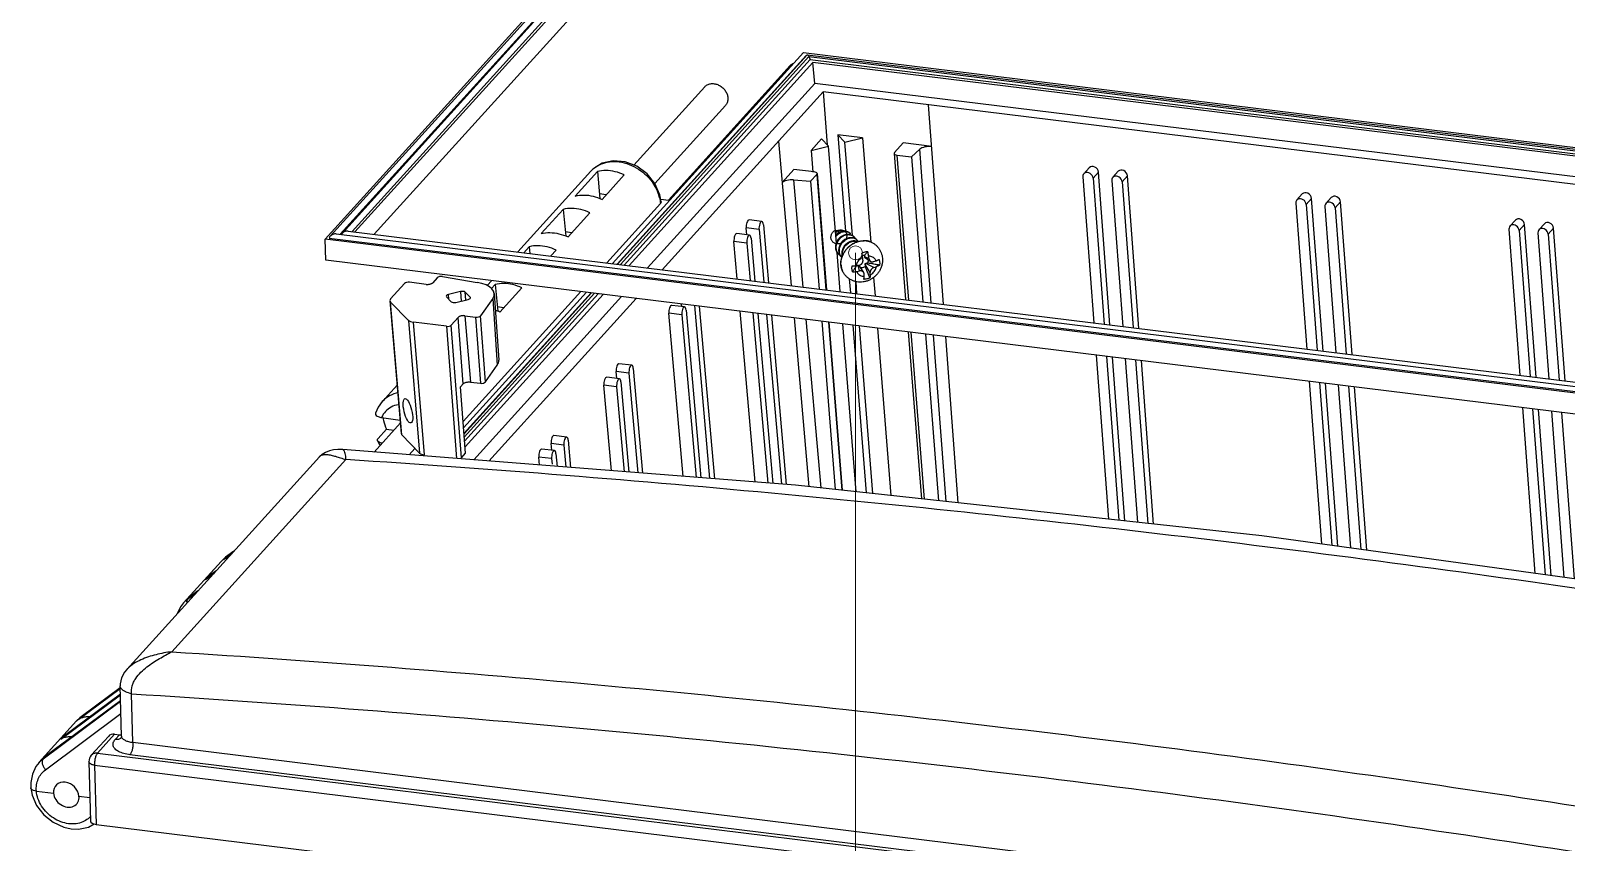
# Model space of a CAD drawing. Header units: millimetres. Extents: x -1995 to -555, y 489 to 1011.
# Drawn here: x -1105.1 to -939.7, y 634.5 to 722 of the extents above; entities that cross this region are included whole.
import ezdxf

# ---------------------------------------------------------------- set-up
doc = ezdxf.new("R2010")
doc.units = ezdxf.units.MM
doc.layers.add('02___PRT_ALL_AXES', color=7, linetype='Continuous')
doc.layers.add('3_ALL_AXES', color=7, linetype='Continuous')
doc.layers.add('from', color=7, linetype='Continuous', lineweight=13)
doc.styles.add('ROMAND', font='romand.shx', dxfattribs={"width": 0.75, "bigfont": 'gbcbig.shx'})
doc.dimstyles.new('YanXiu', dxfattribs={"dimtxt": 2.5, "dimasz": 2.2, "dimexe": 1, "dimexo": 0, "dimgap": 0.66, "dimtad": 0, "dimzin": 1, "dimdsep": 46, "dimtxsty": 'ROMAND', "dimblk": 'CLOSEDBLANK', "dimcen": 0, "dimclrd": 3, "dimclre": 3, "dimclrt": 7, "dimazin": 0, "dimtfac": 1, "dimtofl": 0, "dimtmove": 0, "dimatfit": 3, "dimldrblk": 'CLOSEDBLANK', "dimfxl": 1, "dimlwd": 5, "dimlwe": 5, "dimarcsym": 0})

# ---------------------------------------------------------------- blocks, each defined once
blk = doc.blocks.new('_ClosedBlank')
at = {"color": 0, "linetype": 'ByBlock', "lineweight": -2}
for p, q in [((-1, 0.167), (0, 0)), ((-1, 0.167), (-1, -0.167)), ((0, 0), (-1, -0.167))]:
    blk.add_line(p, q, dxfattribs=at)

msp = doc.modelspace()

# ---------------------------------------------------------------- linework, layer by layer
at = {"color": 7, "linetype": 'Continuous'}
for p, q in [((-1073.394, 699.489), (-1024.664, 753.319)), ((-1024.458, 753.276), (-1072.854, 699.815)), ((-1024.071, 752.709), (-1071.772, 700.015)), ((-1023.929, 752.733), (-1071.546, 700.132)), ((-1023.542, 752.166), (-1070.481, 700.314)), ((-1023.368, 751.987), (-1070.189, 700.266)), ((-1023.144, 749.701), (-1068.115, 700.023)), ((-1042.45, 696.863), (-1021.869, 719.597)), ((-1041.919, 696.797), (-1021.564, 719.283)), ((-1041.89, 696.794), (-1021.459, 719.364)), ((-1041.577, 696.755), (-1021.278, 719.178)), ((-1041.184, 696.707), (-1021.14, 718.848)), ((-1020.835, 718.534), (-1040.653, 696.641)), ((-1036.42, 703.706), (-1023.309, 718.189)), ((-1021.869, 719.597), (-856.938, 699.289)), ((-1021.564, 719.283), (-1021.459, 719.364)), ((-1021.459, 719.364), (-1021.432, 719.37)), ((-1021.43, 719.371), (-857.091, 699.135)), ((-1021.278, 719.178), (-857.246, 698.981)), ((-1021.278, 719.178), (-1021.14, 718.848)), ((-1021.14, 718.848), (-857.524, 698.702)), ((-857.751, 698.454), (-1020.835, 718.534)), ((-1020.645, 716.283), (-1020.835, 718.534)), ((-1020.645, 716.283), (-1038.65, 696.395)), ((-1019.746, 715.36), (-1037.089, 696.202)), ((-859.461, 696.437), (-1020.645, 716.283)), ((-860.01, 695.692), (-1019.746, 715.36)), ((-1019.746, 715.36), (-1019.295, 709.668)), ((-1006.787, 692.471), (-1008.386, 713.961)), ((-1024.563, 710.039), (-1023.186, 694.491)), ((-1019.914, 710.304), (-1021.043, 709.057)), ((-1019.914, 710.304), (-1019.147, 709.516)), ((-1015.495, 710.402), (-1018.157, 710.73)), ((-1017.39, 709.942), (-1018.157, 710.73)), ((-1018.157, 710.73), (-1017.334, 700.351)), ((-1017.39, 709.942), (-1015.495, 710.402)), ((-1016.593, 699.89), (-1017.39, 709.942)), ((-1015.495, 710.402), (-1014.605, 699.183)), ((-1011.126, 709.864), (-1012.06, 708.832)), ((-1008.031, 709.483), (-1011.126, 709.864)), ((-1021.043, 709.057), (-1019.147, 709.516)), ((-1021.043, 709.057), (-1020.858, 706.726)), ((-1018.314, 699.015), (-1019.147, 709.516)), ((-1012.1, 708.736), (-1010.849, 692.972)), ((-1012.06, 708.832), (-1012.099, 708.735)), ((-1011.796, 708.56), (-1010.235, 708.368)), ((-1011.796, 708.56), (-1010.556, 692.935)), ((-1010.235, 708.368), (-1009.322, 709.185)), ((-1010.235, 708.368), (-1008.995, 692.743)), ((-1008.09, 692.632), (-1009.322, 709.185)), ((-1044.779, 706.815), (-1052.652, 698.119)), ((-1044.07, 706.774), (-1046.455, 704.139)), ((-1044.07, 706.774), (-1043.787, 703.862)), ((-1022.895, 707.011), (-1024.17, 705.603)), ((-1020.691, 706.739), (-1022.895, 707.011)), ((-1020.427, 706.468), (-1020.388, 706.564)), ((-1020.387, 706.564), (-1019.393, 694.023)), ((-991.651, 706.543), (-991.067, 707.188)), ((-990.656, 706.071), (-990.072, 706.716)), ((-988.835, 690.261), (-990.072, 706.716)), ((-988.528, 706.158), (-987.944, 706.804)), ((-1041.179, 706.418), (-1043.565, 703.784)), ((-1022.94, 705.883), (-1021.089, 705.736)), ((-1022.94, 705.883), (-1021.917, 694.334)), ((-1021.089, 705.736), (-1020.427, 706.468)), ((-1021.089, 705.736), (-1020.167, 694.119)), ((-1020.427, 706.468), (-1019.44, 694.029)), ((-991.758, 706.207), (-990.575, 690.475)), ((-990.656, 706.071), (-989.473, 690.339)), ((-988.636, 705.822), (-987.453, 690.091)), ((-987.534, 705.686), (-986.95, 706.332)), ((-987.534, 705.686), (-986.351, 689.955)), ((-985.712, 689.876), (-986.95, 706.332)), ((-1043.131, 704.262), (-1043.836, 704.361)), ((-1037.274, 703.327), (-1043.058, 696.937)), ((-1037.246, 703.804), (-1036.42, 703.706)), ((-968.8, 703.38), (-967.617, 687.648)), ((-968.692, 703.716), (-968.108, 704.361)), ((-967.698, 703.244), (-967.114, 703.889)), ((-967.698, 703.244), (-966.515, 687.513)), ((-965.876, 687.434), (-967.114, 703.889)), ((-965.57, 703.332), (-964.986, 703.977)), ((-964.575, 702.86), (-963.991, 703.505)), ((-962.754, 687.05), (-963.991, 703.505)), ((-1047.757, 702.702), (-1050.122, 700.089)), ((-1047.757, 702.702), (-1047.477, 699.82)), ((-1044.866, 702.346), (-1047.231, 699.733)), ((-1026.345, 701.389), (-1027.722, 701.558)), ((-965.677, 702.995), (-964.494, 687.264)), ((-964.575, 702.86), (-963.392, 687.128)), ((-1072.221, 700.05), (-881.579, 676.576)), ((-1070.913, 700.367), (-880.541, 676.927)), ((-1046.818, 700.189), (-1047.523, 700.288)), ((-1027.669, 699.926), (-1029.046, 700.096)), ((-1026.648, 700.534), (-1028.025, 700.704)), ((-1027.96, 699.962), (-1028.025, 700.704)), ((-1026.648, 700.534), (-1026.147, 694.855)), ((-1026.18, 701.051), (-1025.629, 694.791)), ((-1018.158, 700.416), (-1018.116, 700.373)), ((-1018.116, 700.373), (-1018.05, 700.201)), ((-945.841, 700.553), (-944.658, 684.821)), ((-945.734, 700.889), (-945.15, 701.534)), ((-944.739, 700.417), (-944.155, 701.062)), ((-944.739, 700.417), (-943.556, 684.686)), ((-942.918, 684.607), (-944.155, 701.062)), ((-942.719, 700.168), (-941.536, 684.437)), ((-942.612, 700.505), (-942.027, 701.15)), ((-941.617, 700.033), (-941.033, 700.678)), ((-941.617, 700.033), (-940.434, 684.301)), ((-939.795, 684.223), (-941.033, 700.678)), ((-882.43, 675.976), (-1073.394, 699.489)), ((-1073.33, 697.222), (-1073.394, 699.489)), ((-1072.964, 699.593), (-882.281, 676.114)), ((-1051.403, 698.674), (-1051.98, 698.036)), ((-1051.403, 698.674), (-1051.333, 697.956)), ((-1048.512, 698.318), (-1049.09, 697.68)), ((-1027.972, 699.072), (-1029.349, 699.242)), ((-1028.993, 695.206), (-1029.349, 699.242)), ((-1027.972, 699.072), (-1027.616, 695.036)), ((-1027.504, 699.588), (-1027.097, 694.972)), ((-883.009, 673.788), (-1073.33, 697.222)), ((-1017.904, 693.84), (-1018.239, 698.061)), ((-1017.736, 697.518), (-1017.722, 697.504)), ((-1015.813, 696.065), (-1015.974, 696.673)), ((-1015.887, 696.653), (-1015.384, 695.914)), ((-1014.8, 697.393), (-1015.288, 697.581)), ((-1015.258, 697.524), (-1014.631, 697.105)), ((-1014.681, 695.895), (-1015.223, 696.765)), ((-1014.265, 696.44), (-1015.132, 696.883)), ((-1061.314, 695.34), (-1061.804, 694.798)), ((-1060.759, 695.462), (-1057.026, 694.826)), ((-1055.455, 695.021), (-1055.936, 694.49)), ((-1016.927, 695.224), (-1016.807, 693.705)), ((-1014.302, 695.367), (-1014.144, 693.377)), ((-1066.345, 693.052), (-1064.837, 694.718)), ((-1062.523, 694.624), (-1064.314, 694.844)), ((-1060.34, 693.29), (-1059.811, 692.747)), ((-1058.815, 693.846), (-1060.124, 693.529)), ((-1060.07, 693.013), (-1060.124, 693.529)), ((-1058.815, 693.846), (-1058.746, 692.819)), ((-1045.862, 693.84), (-1058.539, 679.836)), ((-1058.486, 679.148), (-1045.254, 693.765)), ((-1058.44, 678.547), (-1044.723, 693.7)), ((-1058.437, 678.515), (-1044.694, 693.696)), ((-1058.41, 678.16), (-1044.381, 693.658)), ((-1058.376, 677.715), (-1043.988, 693.609)), ((-1043.457, 693.544), (-1058.33, 677.114)), ((-1057.776, 693.24), (-1058.305, 693.783)), ((-1058.248, 692.939), (-1058.305, 693.783)), ((-1041.454, 693.297), (-1057.378, 675.706)), ((-1055.09, 694.601), (-1055.472, 694.179)), ((-1055.174, 693.629), (-1054.69, 686.444)), ((-1055.09, 694.601), (-1054.81, 691.72)), ((-1052.199, 694.245), (-1054.564, 691.633)), ((-1016.095, 693.617), (-1016.198, 694.916)), ((-1066.423, 692.859), (-1065.196, 678.534)), ((-1064.432, 690.744), (-1066.351, 692.715)), ((-1065.124, 678.39), (-1066.351, 692.715)), ((-1059.301, 692.684), (-1057.992, 693.001)), ((-1057.776, 693.24), (-1057.77, 693.122)), ((-1055.343, 693.098), (-1056.648, 691.24)), ((-1039.892, 693.105), (-1055.759, 675.578)), ((-1055.343, 693.098), (-1054.859, 685.912)), ((-1054.151, 692.089), (-1054.856, 692.187)), ((-1034.677, 692.184), (-1036.055, 692.354)), ((-1034.968, 692.22), (-1034.993, 692.502)), ((-1034.513, 691.846), (-1032.92, 673.778)), ((-1033.616, 692.332), (-1031.973, 673.703)), ((-1033.097, 692.268), (-1031.457, 673.662)), ((-1027.063, 673.316), (-1028.686, 691.725)), ((-1064.432, 690.744), (-1063.231, 676.446)), ((-1060.341, 690.101), (-1063.897, 690.538)), ((-1062.696, 676.24), (-1063.897, 690.538)), ((-1060.341, 690.101), (-1059.251, 675.853)), ((-1059.818, 690.227), (-1059.058, 691.066)), ((-1058.725, 675.942), (-1059.818, 690.227)), ((-1058.528, 683.905), (-1059.058, 691.066)), ((-1058.339, 691.24), (-1057.183, 691.098)), ((-1058.339, 691.24), (-1057.754, 684.093)), ((-1057.183, 691.098), (-1056.666, 683.959)), ((-1056.131, 684.101), (-1056.648, 691.24)), ((-1034.98, 691.33), (-1036.358, 691.5)), ((-1034.808, 673.927), (-1036.358, 691.5)), ((-1034.98, 691.33), (-1033.436, 673.818)), ((-1027.309, 691.556), (-1025.691, 673.208)), ((-1026.79, 691.492), (-1025.175, 673.167)), ((-1025.84, 691.375), (-1024.228, 673.093)), ((-1025.322, 691.311), (-1023.712, 673.052)), ((-1022.878, 691.01), (-1021.267, 672.816)), ((-1021.609, 690.854), (-1020, 672.679)), ((-1019.891, 690.642), (-1018.453, 672.511)), ((-1019.164, 690.553), (-1017.727, 672.433)), ((-1019.117, 690.547), (-1017.68, 672.428)), ((-1016.193, 672.267), (-1017.628, 690.364)), ((-1016.531, 690.229), (-1015.097, 672.148)), ((-1014.386, 672.071), (-1015.82, 690.141)), ((-1013.869, 689.901), (-1012.438, 671.86)), ((-1010.573, 689.495), (-1009.146, 671.504)), ((-1010.281, 689.459), (-1008.854, 671.472)), ((-1008.72, 689.267), (-1007.295, 671.303)), ((-1006.495, 671.217), (-1007.831, 689.157)), ((-1005.194, 671.076), (-1006.528, 688.997)), ((-990.314, 687), (-988.984, 669.32)), ((-989.212, 686.865), (-987.883, 669.201)), ((-987.246, 669.132), (-988.573, 686.786)), ((-1056.131, 684.101), (-1054.859, 685.912)), ((-1040.665, 685.05), (-1042.042, 685.22)), ((-1041.977, 684.478), (-1042.042, 685.22)), ((-1040.362, 685.904), (-1041.74, 686.074)), ((-1040.665, 685.05), (-1039.718, 674.314)), ((-1040.198, 685.566), (-1039.202, 674.273)), ((-987.191, 686.616), (-985.865, 668.983)), ((-986.089, 686.48), (-984.764, 668.863)), ((-984.127, 668.794), (-985.451, 686.402)), ((-1065.644, 683.766), (-1067.262, 681.979)), ((-1058.825, 683.578), (-1058.528, 683.905)), ((-1058.278, 676.436), (-1058.825, 683.578)), ((-1057.754, 684.093), (-1056.666, 683.959)), ((-1041.989, 683.588), (-1043.366, 683.757)), ((-1042.553, 674.537), (-1043.366, 683.757)), ((-1041.686, 684.442), (-1043.063, 684.611)), ((-1041.989, 683.588), (-1041.181, 674.429)), ((-1041.521, 684.104), (-1040.665, 674.388)), ((-967.355, 684.174), (-966.037, 666.644)), ((-966.253, 684.038), (-964.934, 666.492)), ((-964.294, 666.404), (-965.615, 683.959)), ((-964.233, 683.789), (-962.911, 666.213)), ((-963.131, 683.653), (-961.808, 666.061)), ((-961.169, 665.973), (-962.492, 683.575)), ((-1067.324, 680.275), (-1065.32, 679.985)), ((-944.397, 681.347), (-943.053, 663.474)), ((-943.295, 681.211), (-941.949, 663.322)), ((-941.31, 663.233), (-942.656, 681.132)), ((-941.274, 680.962), (-939.927, 663.043)), ((-940.172, 680.827), (-938.823, 662.89)), ((-1066.803, 679.001), (-1067.699, 678.012)), ((-1066.803, 679.001), (-1065.989, 678.915)), ((-1065.124, 678.39), (-1063.231, 676.446)), ((-1071.5, 676.819), (-1071.5, 676.819)), ((-1048.694, 676.7), (-1050.072, 676.869)), ((-1047.673, 677.308), (-1049.051, 677.478)), ((-1048.985, 676.736), (-1049.051, 677.478)), ((-1047.371, 678.162), (-1048.748, 678.332)), ((-1047.673, 677.308), (-1047.463, 674.924)), ((-1047.206, 677.824), (-1046.947, 674.883)), ((-1074.017, 676.046), (-1094.767, 653.124)), ((-1089.934, 655.025), (-1071.18, 675.741)), ((-1074.016, 676.047), (-1074.015, 676.048)), ((-1058.725, 675.942), (-1058.278, 676.436)), ((-1048.997, 675.846), (-1050.375, 676.015)), ((-1050.298, 675.148), (-1050.375, 676.015)), ((-1048.997, 675.846), (-1048.945, 675.249)), ((-1048.53, 676.362), (-1048.41, 674.999)), ((-1084.602, 664.773), (-1084.121, 665.208)), ((-1084.352, 664.963), (-1083.422, 665.656)), ((-1084.17, 665.163), (-1084.352, 664.963)), ((-1084.121, 665.208), (-1084.253, 665.105)), ((-1083.252, 665.844), (-1084.17, 665.163)), ((-1083.23, 665.868), (-1084.121, 665.208)), ((-1084.602, 664.773), (-1088.66, 660.29)), ((-1086.299, 662.812), (-1085.369, 663.506)), ((-1085.176, 663.719), (-1086.093, 663.039)), ((-1085.153, 663.744), (-1085.888, 663.199)), ((-1084.253, 665.105), (-1084.602, 664.773)), ((-1086.093, 663.039), (-1086.299, 662.812)), ((-1086.093, 663.039), (-1085.883, 663.203)), ((-1088.66, 660.29), (-1088.658, 660.291)), ((-1088.658, 660.291), (-1088.222, 660.688)), ((-1088.222, 660.688), (-1087.292, 661.381)), ((-1088.04, 660.889), (-1088.222, 660.688)), ((-1087.122, 661.569), (-1088.04, 660.889)), ((-1088.04, 660.889), (-1087.83, 661.053)), ((-1087.1, 661.593), (-1087.835, 661.049)), ((-1101.872, 645.609), (-1095.454, 650.397)), ((-1095.455, 650.44), (-1101.666, 645.836)), ((-1095.455, 650.448), (-1101.461, 645.997)), ((-1099.925, 647.76), (-1095.473, 651.081)), ((-1095.474, 651.125), (-1099.743, 647.961)), ((-1095.474, 651.133), (-1099.694, 648.005)), ((-1095.329, 645.945), (-1095.481, 651.365)), ((-1094.114, 645.232), (-1094.261, 650.5)), ((-1103.795, 643.485), (-1095.435, 649.721)), ((-1095.435, 649.746), (-1103.613, 643.686)), ((-1095.436, 649.754), (-1103.408, 643.846)), ((-1100.175, 647.57), (-1104.233, 643.087)), ((-1103.541, 642.312), (-1095.397, 648.386)), ((-1100.175, 647.57), (-1099.694, 648.005)), ((-1099.826, 647.902), (-1100.175, 647.57)), ((-1099.743, 647.961), (-1099.925, 647.76)), ((-1099.694, 648.005), (-1099.826, 647.902)), ((-1101.666, 645.836), (-1101.872, 645.609)), ((-1101.666, 645.836), (-1101.456, 646)), ((-1098.599, 643.873), (-1096.753, 645.912)), ((-1097.929, 644.097), (-1096.08, 646.139)), ((-1096.08, 646.139), (-1095.56, 646.075)), ((-1096.02, 645.567), (-1095.56, 646.075)), ((-1095.35, 645.791), (-1095.35, 645.791)), ((-1095.329, 645.941), (-1095.329, 645.943)), ((-1103.613, 643.686), (-1103.795, 643.485)), ((-1103.613, 643.686), (-1103.403, 643.85)), ((-1097.929, 644.097), (-890.834, 618.598)), ((-893.887, 619.245), (-1094.434, 643.938)), ((-893.566, 620.539), (-1094.114, 645.232)), ((-1104.232, 643.087), (-1104.231, 643.089)), ((-1104.231, 643.089), (-1103.795, 643.485)), ((-1098.857, 643.174), (-1098.678, 636.785)), ((-1098.249, 642.803), (-891.154, 617.304)), ((-1098.249, 642.803), (-1098.071, 636.424)), ((-1105.123, 640.366), (-1105.123, 640.369)), ((-1105.123, 640.366), (-1104.978, 639.575)), ((-1104.515, 640.016), (-1102.679, 639.79)), ((-1099.924, 639.45), (-1098.749, 639.306)), ((-1101.574, 636.125), (-1100.775, 635.951)), ((-1098.915, 636.143), (-1098.301, 636.479)), ((-1098.071, 636.424), (-890.525, 610.869))]:
    msp.add_line(p, q, dxfattribs=at)
for points in [[(-1037.195, 703.52), (-1037.331, 704.277), (-1037.859, 705.489), (-1038.715, 706.547), (-1039.821, 707.355), (-1041.075, 707.837), (-1042.362, 707.945), (-1043.564, 707.667), (-1044.566, 707.03), (-1044.781, 706.812)], [(-1067.256, 681.985), (-1067.685, 681.397), (-1067.978, 680.735)], [(-1071.5, 676.819), (-1071.572, 676.823), (-1072.029, 676.821), (-1072.491, 676.773), (-1072.942, 676.671), (-1073.367, 676.51), (-1073.737, 676.294), (-1074.015, 676.048)], [(-899.679, 656.838), (-922.085, 660.581), (-972.479, 667.533), (-1022.73, 672.975), (-1071.5, 676.819)], [(-1067.757, 677.767), (-1067.543, 677.349), (-1067.482, 677.265)], [(-1088.659, 660.291), (-1088.983, 659.871), (-1089.347, 659.112)], [(-1094.766, 653.125), (-1095.007, 652.828), (-1095.339, 652.211), (-1095.477, 651.559), (-1095.481, 651.361)], [(-1095.345, 645.818), (-1095.363, 645.776), (-1095.35, 645.791)], [(-1095.329, 645.941), (-1095.33, 645.9), (-1095.345, 645.818)], [(-1104.231, 643.089), (-1104.556, 642.668), (-1104.949, 641.848), (-1105.125, 640.928), (-1105.123, 640.369)], [(-1104.978, 639.575), (-1104.492, 638.446), (-1103.718, 637.443), (-1102.718, 636.648), (-1101.574, 636.125)], [(-1100.775, 635.951), (-1099.985, 635.924), (-1098.915, 636.143)]]:
    msp.add_lwpolyline(points, dxfattribs=at)
for centre, radius, start, end in [((-1042.56, 704.805), 2.994, 130.25605, 137.82205), ((-1041.699, 702.901), 4.448, 13.74616, 17.24955), ((-1018.175, 700.031), 0.411, 79.62739, 87.15353), ((-1017.304, 699.56), 0.739, 44.23335, 48.87385), ((-1016.955, 699.205), 0.764, 48.73477, 50.04414), ((-1016.958, 699.202), 0.768, 44.23304, 48.73245), ((-1016.962, 699.199), 0.773, 28.22456, 44.21798), ((-1016.667, 698.895), 0.774, 44.27385, 60.1881), ((-1016.623, 698.854), 0.77, 44.25321, 48.7303), ((-1016.622, 698.855), 0.769, 30.17554, 44.24179), ((-1017.267, 698.555), 1.06, 201.72314, 210.939), ((-1017.319, 698.593), 1.049, 208.24171, 212.49759), ((-1017.622, 698.894), 1.042, 233.52089, 236.24356), ((-1017.336, 698.581), 1.028, 212.46863, 224.23983), ((-1017.287, 698.543), 1.037, 210.93999, 218.988), ((-1017.297, 698.535), 1.024, 219.00725, 220.88001), ((-1017.295, 698.537), 1.027, 220.88051, 224.24306), ((-1017.294, 698.538), 1.028, 224.24366, 235.79577), ((-1017, 698.235), 1.028, 212.00233, 224.24235), ((-1016.949, 698.198), 1.039, 210.12481, 220.85336), ((-1016.962, 698.188), 1.021, 220.88578, 221.92083), ((-1016.657, 699.888), 3.283, 270.62652, 278.51464), ((-1018.108, 709.606), 13.108, 278.49642, 279.86304), ((-1015.711, 696.93), 0.541, 212.26606, 215.71109), ((-1010.916, 682.76), 14.81, 110.10555, 110.69311), ((-1020.021, 696.859), 4.583, 8.5018, 14.10554), ((-1032.315, 695.037), 17.011, 7.43052, 8.45112), ((-1000.543, 697.417), 14.746, 178.70847, 179.36032), ((-988.116, 700.956), 27.429, 188.7895, 189.22055), ((-1012.247, 676.447), 20.639, 97.44915, 98.0357), ((-1019.356, 697.02), 4.565, 8.49062, 14.11667), ((-1015.503, 697.194), 0.638, 4.53359, 6.42666), ((-1031.668, 695.194), 17.011, 7.43052, 8.45112), ((-1017.308, 706.445), 9.844, 287.69724, 289.35056), ((-1016.606, 699.25), 3.272, 270.61341, 278.5278), ((-1018.058, 708.979), 13.108, 278.49642, 279.86304), ((-1026.039, 695.503), 10.713, 359.8682, 1.25745), ((-1025.391, 695.66), 10.713, 359.8682, 1.25745), ((-1017.258, 705.818), 9.844, 287.69724, 289.35056), ((-1056.739, 687.045), 5.077, 64.64115, 70.4783), ((-1062.97, 680.786), 4.22, 187.37791, 191.2789), ((-1095.837, 646.23), 0.655, 311.55772, 317.93621), ((-1097.858, 643.202), 1, 137.83257, 181.60422), ((-1100.39, 638.812), 2.293, 309.19212, 318.2301)]:
    msp.add_arc(centre, radius, start, end, dxfattribs=at)
for centre, major_axis, ratio, start_param, end_param in [((-1008.441, 709.034), (0.997, 0.079), 0.4390302, 1.1349453, 2.6184785), ((-991.207, 706.139), (-0.441, 0.407), 0.8182936, -2.4208504, 0.7207423), ((-990.623, 706.784), (-0.441, 0.407), 0.8182936, -2.4208504, 0.0075453), ((-987.501, 706.399), (-0.441, 0.407), 0.8182936, -2.4208504, 0.0075453), ((-1023.247, 705.445), (0.997, 0.079), 0.4390088, 1.2222578, 2.705791), ((-988.085, 705.754), (-0.441, 0.407), 0.8182936, -2.4208504, 0.7207423), ((-968.249, 703.312), (-0.441, 0.407), 0.8182936, -2.4208504, 0.7207423), ((-967.665, 703.957), (-0.441, 0.407), 0.8182936, -2.4208504, 0.0075453), ((-965.126, 702.927), (-0.441, 0.407), 0.8182936, -2.4208504, 0.7207423), ((-964.542, 703.573), (-0.441, 0.407), 0.8182936, -2.4208504, 0.0075453), ((-1027.792, 700.962), (0.068, 0.596), 0.3831065, -0.0039386, 2.0619749), ((-944.706, 701.13), (-0.441, 0.407), 0.8182936, -2.4208504, 0.0075453), ((-1029.115, 699.5), (0.068, 0.596), 0.3831065, -0.0039386, 2.0619749), ((-1027.738, 699.33), (0.068, 0.596), 0.3831065, 5.2035675, 8.3451602), ((-1026.414, 700.793), (0.068, 0.596), 0.3831065, 5.2035675, 8.3451602), ((-945.29, 700.485), (-0.441, 0.407), 0.8182936, -2.4208504, 0.7207423), ((-942.168, 700.101), (-0.441, 0.407), 0.8182936, -2.4208504, 0.7207423), ((-941.584, 700.746), (-0.441, 0.407), 0.8182936, -2.4208504, 0.0075453), ((-1060.946, 695.295), (0.399, 0.032), 0.4390461, 1.0477397, 2.705752), ((-1064.47, 694.672), (0.399, 0.032), 0.439031, 1.1349999, 2.7057688), ((-1059.977, 693.378), (0.391, 0.031), 0.4389357, 1.9206958, 3.4911876), ((-1058.669, 693.695), (0.391, 0.031), 0.4391078, 0.349555, 1.9200468), ((-1058.664, 693.361), (3.489, 0.277), 0.439, -0.3485556, 1.0476439), ((-1065.426, 692.939), (0.997, 0.079), 0.4390147, 2.7057762, 3.491163), ((-1059.448, 692.835), (0.391, 0.031), 0.4391078, -2.7920376, -1.2215459), ((-1058.139, 693.152), (0.391, 0.031), 0.4389357, 5.0622885, 6.6327802), ((-1036.124, 691.758), (0.068, 0.596), 0.3831065, -0.0039386, 2.0619749), ((-1034.746, 691.588), (0.068, 0.596), 0.3831065, 5.2035675, 8.3451602), ((-1063.508, 690.969), (0.997, 0.079), 0.4390212, -2.7920238, -2.006637), ((-1060.185, 690.273), (0.399, 0.032), 0.439031, -2.0065927, -0.4358238), ((-1057.027, 691.27), (0.399, 0.032), 0.4390298, -2.0065561, -0.3485437), ((-1058.18, 686.175), (3.489, 0.277), 0.439, -0.3485556, -0.0052815), ((-1041.809, 685.478), (0.068, 0.596), 0.3831065, -0.0039386, 2.0619749), ((-1040.431, 685.308), (0.068, 0.596), 0.3831065, 5.2035675, 8.3451602), ((-1056.51, 684.131), (0.399, 0.032), 0.4390298, -2.0065561, -0.3485437), ((-1043.133, 684.015), (0.068, 0.596), 0.3831065, -0.0039386, 2.0619749), ((-1041.755, 683.846), (0.068, 0.596), 0.3831065, 5.2035675, 8.3451602), ((-1064.199, 678.614), (0.997, 0.079), 0.4390147, -3.1388378, -2.7920223), ((-1050.141, 676.273), (0.068, 0.596), 0.3831065, -0.0039386, 2.0619749), ((-1048.817, 677.736), (0.068, 0.596), 0.3831065, -0.0039386, 2.0619749), ((-1047.44, 677.566), (0.068, 0.596), 0.3831065, 5.2035675, 8.3451602), ((-1062.306, 676.67), (0.997, 0.079), 0.4390212, -2.7920238, -2.006637), ((-1048.764, 676.104), (0.068, 0.596), 0.3831065, 5.2035675, 8.3451602), ((-1096.016, 645.236), (-0.728, 0.686), 0.8220414, -0.8414645, 0.016771), ((-1095.624, 646.978), (-0.728, 0.686), 0.8220414, -3.9830572, -3.7294074), ((-1101.301, 639.62), (-1.091, 1.029), 0.8220414, 3.8709245, 7.0125171), ((-1101.301, 639.62), (-1.131, 0.985), 0.806725, 0.697246, 3.8388387), ((-1097.68, 636.855), (0.998, 0.08), 0.4386125, 3.1184993, 4.2753784)]:
    msp.add_ellipse(centre, major_axis=major_axis, ratio=ratio, start_param=start_param, end_param=end_param, dxfattribs=at)
msp.add_ellipse((-1064.481, 680.996), major_axis=(-0.324, 1.31), ratio=0.3054216, dxfattribs=at)
for points, start_tangent, end_tangent in [([(-1022.965, 718.399), (-1023.09, 718.345), (-1023.309, 718.189)], (-0.9361319, -0.3516491), (-0.6711136, -0.7413546)), ([(-1021.432, 719.37), (-1021.42, 719.368), (-1021.373, 719.334)], (0.996225, -0.0868088), (0.6976676, -0.7164216)), ([(-1021.373, 719.334), (-1021.324, 719.269)], (0.6976676, -0.7164216), (0.5217106, -0.8531225)), ([(-1021.324, 719.269), (-1021.278, 719.178)], (0.5217106, -0.8531225), (0.3848857, -0.9229642)), ([(-1032.498, 715.911), (-1032.369, 716.031), (-1032.055, 716.197), (-1031.687, 716.259), (-1031.295, 716.21), (-1030.91, 716.056), (-1030.564, 715.809), (-1030.285, 715.488), (-1030.094, 715.12), (-1030.008, 714.735)], (0.6711114, 0.7413565), (0.079072, -0.9968689)), ([(-1030.008, 714.735), (-1030.034, 714.364), (-1030.169, 714.036), (-1030.274, 713.898)], (0.079072, -0.9968689), (-0.6711114, -0.7413565)), ([(-1012.098, 708.735), (-1012.096, 708.717), (-1011.999, 708.617), (-1011.796, 708.56)], (0.0210053, -0.9997794), (0.9925046, -0.1222071)), ([(-1044.495, 707.09), (-1044.345, 707.209), (-1044.014, 707.423)], (0.7631346, 0.6462395), (0.8725027, 0.4886094)), ([(-1041.179, 706.418), (-1042.152, 706.762), (-1043.134, 706.883), (-1044.07, 706.774)], (-0.9037854, 0.4279859), (-0.970568, -0.2408273)), ([(-1044.014, 707.423), (-1043.495, 707.656), (-1042.508, 707.85), (-1041.449, 707.778), (-1040.388, 707.445), (-1039.395, 706.872), (-1038.533, 706.095), (-1037.869, 705.177), (-1037.451, 704.22)], (0.8725027, 0.4886094), (0.2963707, -0.955073)), ([(-1020.488, 706.682), (-1020.691, 706.739)], (-0.8847164, 0.4661297), (-0.9925046, 0.1222071)), ([(-1020.389, 706.564), (-1020.391, 706.583), (-1020.488, 706.682)], (-0.0210053, 0.9997794), (-0.8847164, 0.4661297)), ([(-1046.455, 704.139), (-1045.519, 704.248), (-1044.537, 704.127), (-1043.565, 703.784)], (0.970568, 0.2408273), (0.9037854, -0.4279859)), ([(-1037.378, 703.958), (-1037.274, 703.327)], (0.2374438, -0.9714013), (0.0854773, -0.9963401)), ([(-1037.196, 703.52), (-1037.195, 703.501), (-1037.274, 703.327)], (0.1117586, -0.9937354), (-0.6711136, -0.7413545)), ([(-1044.866, 702.346), (-1045.838, 702.689), (-1046.821, 702.81), (-1047.757, 702.702)], (-0.9037854, 0.4279859), (-0.970568, -0.2408273)), ([(-1072.47, 700.033), (-1072.648, 699.967), (-1072.803, 699.865), (-1072.855, 699.813)], (-0.9742383, -0.225521), (-0.6699752, -0.7423835)), ([(-1072.219, 700.05), (-1072.288, 700.054), (-1072.47, 700.033)], (-0.9927443, 0.1202445), (-0.9742383, -0.225521)), ([(-1071.548, 700.13), (-1071.61, 700.045), (-1071.64, 699.98)], (-0.6699752, -0.7423835), (-0.3364103, -0.9417155)), ([(-1071.162, 700.35), (-1071.34, 700.284), (-1071.495, 700.182), (-1071.548, 700.13)], (-0.9742383, -0.225521), (-0.6699752, -0.7423835)), ([(-1070.911, 700.367), (-1070.981, 700.371), (-1071.162, 700.35)], (-0.9927443, 0.1202445), (-0.9742383, -0.225521)), ([(-1050.122, 700.089), (-1049.186, 700.198), (-1048.203, 700.077), (-1047.231, 699.733)], (0.970568, 0.2408273), (0.9037854, -0.4279859)), ([(-1018.054, 700.451), (-1017.984, 700.468), (-1017.814, 700.483), (-1017.654, 700.463), (-1017.511, 700.41), (-1017.391, 700.327), (-1017.297, 700.219), (-1017.234, 700.089), (-1017.202, 699.945), (-1017.204, 699.793), (-1017.239, 699.639), (-1017.304, 699.489), (-1017.398, 699.35), (-1017.515, 699.227), (-1017.652, 699.125), (-1017.803, 699.047), (-1017.962, 698.997), (-1018.124, 698.976), (-1018.281, 698.984), (-1018.43, 699.021), (-1018.564, 699.084), (-1018.68, 699.172), (-1018.773, 699.28), (-1018.842, 699.404), (-1018.884, 699.54), (-1018.9, 699.681), (-1018.89, 699.823), (-1018.856, 699.961), (-1018.799, 700.09), (-1018.724, 700.206), (-1018.634, 700.304), (-1018.534, 700.383), (-1018.428, 700.44), (-1018.427, 700.44)], (0.9640445, 0.265741), (0.9209401, 0.3897042)), ([(-1018.423, 700.379), (-1018.386, 700.396), (-1018.28, 700.43), (-1018.176, 700.441), (-1018.155, 700.441)], (0.8936825, 0.4486999), (0.9987105, -0.0507669)), ([(-1018.416, 700.269), (-1018.32, 700.335), (-1018.158, 700.416)], (0.7960974, 0.6051685), (0.9288466, 0.3704646)), ([(-1018.409, 700.198), (-1018.278, 700.292), (-1018.116, 700.373)], (0.772427, 0.6351035), (0.9288466, 0.3704646)), ([(-1018.39, 699.935), (-1018.317, 700.014), (-1018.189, 700.121), (-1018.05, 700.201)], (0.6359503, 0.77173), (0.9084374, 0.4180209)), ([(-1018.384, 699.859), (-1018.287, 699.966), (-1018.112, 700.115), (-1017.921, 700.231), (-1017.72, 700.31), (-1017.516, 700.35), (-1017.318, 700.351), (-1017.132, 700.313), (-1016.966, 700.237), (-1016.825, 700.127), (-1016.817, 700.118)], (0.6347506, 0.7727171), (0.6975689, -0.7165177)), ([(-1018.376, 699.773), (-1018.245, 699.923), (-1018.07, 700.072), (-1017.879, 700.188), (-1017.678, 700.267), (-1017.474, 700.307), (-1017.276, 700.308), (-1017.09, 700.269), (-1016.924, 700.194), (-1016.818, 700.116)], (0.6058888, 0.7955493), (0.7531379, -0.6578626)), ([(-1018.317, 699.016), (-1018.252, 699.19), (-1018.139, 699.395), (-1017.996, 699.58), (-1017.827, 699.738), (-1017.639, 699.865), (-1017.439, 699.957), (-1017.233, 700.01), (-1017.03, 700.024), (-1016.837, 699.998), (-1016.66, 699.934), (-1016.507, 699.834), (-1016.45, 699.781)], (0.2885199, 0.9574739), (0.6976037, -0.7164839)), ([(-1018.306, 698.852), (-1018.288, 698.929), (-1018.21, 699.147), (-1018.097, 699.352), (-1017.954, 699.536), (-1017.785, 699.695), (-1017.597, 699.822), (-1017.397, 699.914), (-1017.191, 699.967), (-1016.988, 699.981), (-1016.795, 699.955), (-1016.618, 699.891), (-1016.465, 699.79)], (0.2007099, 0.9796507), (0.7665432, -0.6421927)), ([(-1018.158, 700.416), (-1017.984, 700.468), (-1017.814, 700.483), (-1017.654, 700.463), (-1017.511, 700.41), (-1017.422, 700.354)], (0.9288466, 0.3704646), (0.7910394, -0.6117651)), ([(-1018.116, 700.373), (-1017.942, 700.424), (-1017.771, 700.44), (-1017.612, 700.42), (-1017.469, 700.367), (-1017.444, 700.353)], (0.9288466, 0.3704646), (0.864381, -0.5028375)), ([(-1018.05, 700.201), (-1017.914, 700.249), (-1017.849, 700.263)], (0.9084374, 0.4180209), (0.9872834, 0.1589699)), ([(-1072.855, 699.813), (-1072.918, 699.728), (-1072.964, 699.593)], (-0.6699752, -0.7423835), (-0.104193, -0.9945571)), ([(-1048.512, 698.318), (-1049.485, 698.661), (-1050.467, 698.782), (-1051.403, 698.674)], (-0.9037854, 0.4279859), (-0.970568, -0.2408273)), ([(-1018.243, 698.096), (-1018.25, 698.111), (-1018.329, 698.31), (-1018.369, 698.525), (-1018.369, 698.748), (-1018.33, 698.972), (-1018.317, 699.016)], (-0.4732284, 0.8809398), (0.2885199, 0.9574739)), ([(-1018.252, 698.162), (-1018.287, 698.267), (-1018.327, 698.481), (-1018.327, 698.705), (-1018.306, 698.852)], (-0.3708233, 0.9287034), (0.2007099, 0.9796507)), ([(-1018.19, 699.304), (-1018.188, 699.308), (-1018.106, 699.465), (-1017.998, 699.607), (-1017.871, 699.729), (-1017.73, 699.823), (-1017.649, 699.863)], (0.3860218, 0.9224897), (0.9179079, 0.3967936)), ([(-1017.871, 697.69), (-1017.887, 697.717), (-1017.976, 697.911), (-1018.026, 698.122), (-1018.037, 698.344), (-1018.007, 698.569), (-1017.939, 698.789), (-1017.835, 698.998), (-1017.699, 699.189), (-1017.536, 699.354), (-1017.353, 699.49), (-1017.155, 699.591), (-1016.95, 699.655), (-1016.745, 699.679), (-1016.549, 699.663), (-1016.367, 699.608), (-1016.283, 699.566)], (-0.5305997, 0.8476225), (0.8671193, -0.4981006)), ([(-1017.847, 697.677), (-1017.934, 697.868), (-1017.984, 698.079), (-1017.995, 698.301), (-1017.965, 698.526), (-1017.897, 698.746), (-1017.793, 698.955), (-1017.657, 699.145), (-1017.494, 699.311), (-1017.311, 699.447), (-1017.113, 699.548), (-1016.908, 699.611), (-1016.703, 699.636), (-1016.507, 699.62), (-1016.325, 699.565), (-1016.165, 699.474), (-1016.115, 699.433)], (-0.5018914, 0.8649306), (0.7515998, -0.6596194)), ([(-1017.825, 699.017), (-1017.771, 699.114), (-1017.665, 699.256), (-1017.536, 699.378), (-1017.394, 699.474), (-1017.323, 699.509)], (0.4433444, 0.8963513), (0.9133025, 0.4072818)), ([(-1017.671, 697.674), (-1017.682, 697.729), (-1017.701, 697.948), (-1017.681, 698.171), (-1017.622, 698.393), (-1017.526, 698.604), (-1017.398, 698.798), (-1017.242, 698.97), (-1017.064, 699.113), (-1016.87, 699.223)], (-0.2265878, 0.9739908), (0.9081531, 0.4186382)), ([(-1017.648, 697.736), (-1017.659, 697.909), (-1017.638, 698.132), (-1017.578, 698.352), (-1017.483, 698.563), (-1017.355, 698.757), (-1017.199, 698.928), (-1017.022, 699.07), (-1016.828, 699.18)], (-0.1356285, 0.9907598), (0.9081531, 0.4186382)), ([(-1017.5, 698.649), (-1017.435, 698.768), (-1017.329, 698.909), (-1017.201, 699.031), (-1017.059, 699.127), (-1016.967, 699.172)], (0.4225817, 0.9063248), (0.9225774, 0.3858121)), ([(-1016.87, 699.223), (-1016.666, 699.296), (-1016.461, 699.331), (-1016.262, 699.325), (-1016.076, 699.281), (-1015.979, 699.239)], (0.9081531, 0.4186382), (0.8896493, -0.4566444)), ([(-1016.828, 699.18), (-1016.624, 699.253), (-1016.419, 699.288), (-1016.22, 699.282), (-1016.034, 699.237), (-1016.01, 699.228)], (0.9081531, 0.4186382), (0.9297345, -0.3682305)), ([(-1016.632, 696.284), (-1016.635, 696.444), (-1016.621, 696.606)], (-0.079072, 0.9968689), (0.1409599, 0.9900153)), ([(-1016.15, 696.614), (-1016.223, 696.512), (-1016.301, 696.398), (-1016.385, 696.271), (-1016.474, 696.132), (-1016.571, 695.979)], (-0.5948876, -0.8038089), (-0.5328573, -0.8462051)), ([(-1016.171, 696.642), (-1016.103, 696.856), (-1015.996, 697.061), (-1015.854, 697.247), (-1015.683, 697.407), (-1015.489, 697.537)], (0.2134376, 0.9769567), (0.8760907, 0.4821463)), ([(-1015.924, 696.682), (-1015.907, 696.673), (-1015.89, 696.658), (-1015.887, 696.653)], (0.953588, -0.3011145), (0.5632769, -0.8262682)), ([(-1015.862, 696.692), (-1015.822, 696.7), (-1015.783, 696.712), (-1015.745, 696.727), (-1015.708, 696.745), (-1015.672, 696.767), (-1015.635, 696.793), (-1015.599, 696.825), (-1015.561, 696.864), (-1015.527, 696.908), (-1015.5, 696.954), (-1015.479, 696.998), (-1015.464, 697.039), (-1015.454, 697.078), (-1015.447, 697.118), (-1015.444, 697.158), (-1015.444, 697.197), (-1015.447, 697.237)], (0.9852093, 0.1713552), (-0.1292486, 0.9916122)), ([(-1014.929, 698.133), (-1015.147, 698.111), (-1015.364, 698.059), (-1015.577, 697.976)], (-0.9996478, -0.0265394), (-0.9064692, -0.4222719)), ([(-1015.529, 697.764), (-1015.413, 697.768), (-1015.285, 697.749)], (0.9927724, 0.1200122), (0.9682515, -0.2499782)), ([(-1015.258, 697.524), (-1015.259, 697.524), (-1015.274, 697.539), (-1015.284, 697.558), (-1015.288, 697.581)], (-0.8316143, 0.5553536), (0.0103855, 0.9999461)), ([(-1015.285, 697.749), (-1015.229, 697.816), (-1015.166, 697.887), (-1015.095, 697.963), (-1015.016, 698.045), (-1014.929, 698.133)], (0.6222918, 0.7827853), (0.7051414, 0.7090667)), ([(-1015.223, 696.765), (-1015.224, 696.794), (-1015.217, 696.821), (-1015.205, 696.844), (-1015.186, 696.862), (-1015.162, 696.876), (-1015.132, 696.883)], (-0.1522444, 0.9883429), (0.9900744, 0.140544)), ([(-1014.923, 696.912), (-1014.887, 697.022), (-1014.868, 697.134), (-1014.868, 697.245)], (0.3802446, 0.924886), (-0.079072, 0.9968689)), ([(-1013.661, 696.684), (-1013.916, 696.732), (-1014.152, 696.776), (-1014.37, 696.816), (-1014.571, 696.852), (-1014.755, 696.884), (-1014.923, 696.912)], (-0.9826373, 0.185537), (-0.9872581, 0.1591274)), ([(-1014.841, 697.694), (-1014.634, 697.662), (-1014.445, 697.588), (-1014.279, 697.477), (-1014.145, 697.331), (-1014.046, 697.157)], (0.998683, -0.0513058), (0.3921255, -0.9199117)), ([(-1014.8, 697.393), (-1014.793, 697.355), (-1014.783, 697.318), (-1014.771, 697.282), (-1014.755, 697.248), (-1014.737, 697.215), (-1014.715, 697.183), (-1014.687, 697.151), (-1014.652, 697.121), (-1014.631, 697.105)], (0.1292486, -0.9916122), (0.8320165, -0.5547509)), ([(-1014.631, 697.105), (-1014.612, 697.094), (-1014.571, 697.074), (-1014.533, 697.06), (-1014.496, 697.052), (-1014.46, 697.048), (-1014.424, 697.048), (-1014.387, 697.051), (-1014.351, 697.057), (-1014.315, 697.067)], (0.8320165, -0.5547509), (0.9526318, 0.3041259)), ([(-1014.046, 697.157), (-1013.956, 697.191), (-1013.879, 697.223), (-1013.814, 697.254), (-1013.759, 697.284), (-1013.711, 697.311)], (0.9434373, 0.331551), (0.8540423, 0.5202036)), ([(-1013.661, 696.684), (-1013.709, 696.657), (-1013.765, 696.627), (-1013.83, 696.596), (-1013.906, 696.564), (-1013.996, 696.53)], (-0.8540423, -0.5202036), (-0.9434373, -0.331551)), ([(-1013.711, 697.311), (-1013.672, 697.162), (-1013.65, 697.006)], (0.3109444, -0.9504281), (0.079072, -0.9968689)), ([(-1013.65, 697.006), (-1013.647, 696.847), (-1013.661, 696.684)], (0.079072, -0.9968689), (-0.1409599, -0.9900153)), ([(-1016.571, 695.979), (-1016.61, 696.128), (-1016.632, 696.284)], (-0.3109444, 0.9504281), (-0.079072, 0.9968689)), ([(-1016.121, 696.015), (-1016.022, 695.841), (-1015.888, 695.695), (-1015.722, 695.583), (-1015.533, 695.51), (-1015.325, 695.478)], (0.3921255, -0.9199117), (0.998683, -0.0513058)), ([(-1015.383, 695.914), (-1015.395, 695.929), (-1015.421, 695.959), (-1015.454, 695.989), (-1015.494, 696.016), (-1015.536, 696.037), (-1015.577, 696.052), (-1015.616, 696.062), (-1015.654, 696.069), (-1015.693, 696.072), (-1015.732, 696.073), (-1015.772, 696.07), (-1015.813, 696.065)], (-0.5621384, 0.8270432), (-0.9852093, -0.1713552)), ([(-1015.191, 696.561), (-1015.311, 696.481), (-1015.441, 696.424), (-1015.576, 696.392), (-1015.704, 696.385)], (-0.7864523, -0.617651), (-0.9992248, 0.0393684)), ([(-1015.328, 695.738), (-1015.33, 695.772), (-1015.336, 695.806), (-1015.346, 695.838), (-1015.358, 695.869), (-1015.374, 695.899), (-1015.383, 695.914)], (-0.0217238, 0.999764), (-0.5621384, 0.8270432)), ([(-1015.353, 695.157), (-1015.345, 695.203), (-1015.338, 695.256), (-1015.332, 695.318), (-1015.327, 695.392), (-1015.325, 695.478)], (0.1956072, 0.9806823), (0.0025264, 0.9999968)), ([(-1014.706, 695.314), (-1014.918, 695.231), (-1015.136, 695.179), (-1015.353, 695.157)], (-0.9064692, -0.4222719), (-0.9996478, -0.0265394)), ([(-1014.706, 695.314), (-1014.805, 695.566), (-1014.897, 695.799), (-1014.981, 696.015), (-1015.058, 696.213), (-1015.128, 696.395), (-1015.191, 696.561)], (-0.3674266, 0.9300525), (-0.351294, 0.9362652)), ([(-1014.678, 695.635), (-1014.68, 695.549), (-1014.684, 695.475), (-1014.69, 695.413), (-1014.698, 695.36), (-1014.706, 695.314)], (-0.0025264, -0.9999968), (-0.1956072, -0.9806823)), ([(-1014.265, 696.44), (-1014.301, 696.427), (-1014.337, 696.411), (-1014.372, 696.393), (-1014.406, 696.371), (-1014.44, 696.347), (-1014.474, 696.319), (-1014.509, 696.286), (-1014.545, 696.246), (-1014.579, 696.201), (-1014.608, 696.157), (-1014.63, 696.115), (-1014.647, 696.076), (-1014.66, 696.039), (-1014.669, 696.002), (-1014.676, 695.966), (-1014.68, 695.93), (-1014.681, 695.895)], (-0.9526318, -0.3041259), (0.0217238, -0.999764)), ([(-1014.678, 695.635), (-1014.484, 695.764), (-1014.313, 695.925), (-1014.171, 696.111), (-1014.064, 696.315), (-1013.996, 696.53)], (0.8760907, 0.4821463), (0.2134376, 0.9769567)), ([(-1062.523, 694.624), (-1062.385, 694.616), (-1062.242, 694.625), (-1062.103, 694.649), (-1061.979, 694.688), (-1061.877, 694.739), (-1061.804, 694.798)], (0.9925046, -0.1222071), (0.6711136, 0.7413546)), ([(-1052.199, 694.245), (-1053.172, 694.589), (-1054.154, 694.71), (-1055.09, 694.601)], (-0.9037854, 0.4279859), (-0.970568, -0.2408273)), ([(-1058.339, 691.24), (-1058.478, 691.248), (-1058.621, 691.24), (-1058.759, 691.215), (-1058.883, 691.176), (-1058.985, 691.125), (-1059.058, 691.066)], (-0.9925046, 0.1222071), (-0.6711136, -0.7413546)), ([(-1058.528, 683.905), (-1058.45, 683.969), (-1058.34, 684.024), (-1058.206, 684.066), (-1058.057, 684.092), (-1057.903, 684.102), (-1057.754, 684.093)], (0.6711136, 0.7413546), (0.9925046, -0.1222071)), ([(-1065.576, 682.937), (-1065.735, 682.898), (-1066.694, 682.468), (-1067.257, 681.984)], (-0.9768346, -0.2139959), (-0.6733099, -0.7393604)), ([(-1067.978, 680.735), (-1067.989, 680.672), (-1067.911, 680.505), (-1067.681, 680.365), (-1067.324, 680.275)], (-0.3201981, -0.9473506), (0.9896865, -0.1432501)), ([(-1065.465, 681.667), (-1065.526, 681.656), (-1066.281, 681.393), (-1066.895, 680.921), (-1067.324, 680.275)], (-0.9866342, -0.1629509), (-0.4127134, -0.9108609)), ([(-1067.108, 679.96), (-1066.803, 679.001)], (0.1953452, -0.9807345), (0.4037243, -0.9148807)), ([(-1071.18, 675.741), (-1071.186, 676.094), (-1071.245, 676.395), (-1071.33, 676.633), (-1071.379, 676.721), (-1071.43, 676.783), (-1071.483, 676.816), (-1071.5, 676.819)], (0.0787747, 0.9968924), (-0.9976519, 0.0684879)), ([(-1067.755, 677.767), (-1067.774, 677.845), (-1067.699, 678.012)], (-0.4236051, 0.905847), (0.6711136, 0.7413546)), ([(-1067.263, 677.5), (-1067.464, 677.554), (-1067.695, 677.684), (-1067.755, 677.767)], (-0.981027, 0.1938711), (-0.4236051, 0.905847)), ([(-1074.015, 676.048), (-1073.971, 676.092), (-1073.811, 676.199), (-1073.628, 676.259), (-1073.429, 676.285), (-1073.218, 676.282), (-1072.763, 676.216), (-1072.273, 676.089), (-1071.749, 675.925), (-1071.18, 675.741)], (0.6715136, 0.7409922), (0.9541032, -0.299478)), ([(-900.494, 655.943), (-928.666, 660.393), (-976.317, 666.862), (-1023.835, 671.979), (-1071.18, 675.741)], (-0.9864718, 0.1639311), (-0.9978769, 0.065129)), ([(-1083.886, 665.152), (-1083.987, 665.124), (-1084.071, 665.096)], (-0.9697632, -0.2440478), (-0.9400037, -0.3411641)), ([(-1084.071, 665.096), (-1084.352, 664.963)], (-0.9400037, -0.3411641), (-0.8543461, -0.5197044)), ([(-1085.833, 663.002), (-1085.934, 662.974), (-1086.299, 662.812)], (-0.9697632, -0.2440478), (-0.8543461, -0.5197044)), ([(-1088.222, 660.688), (-1088.319, 660.47), (-1088.32, 660.257)], (-0.6687883, -0.7434529), (0.1333481, -0.9910693)), ([(-1089.934, 655.025), (-1091.622, 654.715), (-1093.245, 654.158), (-1094.002, 653.753), (-1094.673, 653.223), (-1094.766, 653.125)], (-0.9939257, -0.1100528), (-0.6704677, -0.7419387)), ([(-1094.261, 650.5), (-1094.192, 651.344), (-1094.034, 651.757), (-1093.813, 652.146), (-1093.248, 652.827), (-1092.604, 653.393), (-1091.249, 654.297), (-1089.934, 655.025)], (-0.1225448, 0.992463), (0.876812, 0.4808333)), ([(-1089.934, 655.025), (-1042.525, 651.333), (-994.983, 646.241), (-947.352, 639.752), (-899.672, 631.872)], (0.9980114, -0.063034), (0.9842225, -0.1769354)), ([(-1094.261, 650.5), (-1094.904, 650.714), (-1095.151, 650.859), (-1095.335, 651.022), (-1095.446, 651.199), (-1095.481, 651.362)], (-0.9776324, 0.210321), (-0.0359792, 0.9993525)), ([(-1094.261, 650.5), (-1044.388, 646.663), (-994.369, 641.272), (-944.252, 634.333), (-894.086, 625.853)], (0.9981176, -0.0613286), (0.9834312, -0.1812815)), ([(-1099.644, 647.893), (-1099.925, 647.76)], (-0.9400037, -0.3411641), (-0.8543461, -0.5197044)), ([(-1099.158, 648.004), (-1099.56, 647.922), (-1099.644, 647.893)], (-0.9928295, -0.1195392), (-0.9400037, -0.3411641)), ([(-1098.72, 648.028), (-1098.728, 648.028), (-1099.158, 648.004)], (-0.9999997, 0.0007702), (-0.9928295, -0.1195392)), ([(-1101.105, 645.854), (-1101.506, 645.771), (-1101.872, 645.609)], (-0.9928295, -0.1195392), (-0.8543461, -0.5197044)), ([(-1100.667, 645.878), (-1100.675, 645.878), (-1101.105, 645.854)], (-0.9999997, 0.0007702), (-0.9928295, -0.1195392)), ([(-1094.434, 643.938), (-1095.107, 644.069), (-1095.655, 644.28), (-1096.04, 644.555), (-1096.235, 644.876), (-1096.229, 645.222), (-1096.02, 645.567)], (-0.992527, 0.1220253), (0.6713137, 0.7411733)), ([(-1095.402, 645.739), (-1095.682, 645.589), (-1096.02, 645.567)], (-0.748514, -0.663119), (-0.9925046, 0.1222071)), ([(-1095.314, 645.846), (-1095.328, 645.941)], (-0.2634891, 0.9646624), (-0.0299063, 0.9995527)), ([(-1094.114, 645.232), (-1094.563, 645.313), (-1094.928, 645.449), (-1095.184, 645.631), (-1095.314, 645.846)], (-0.9944395, 0.1053098), (-0.2634891, 0.9646624)), ([(-1097.929, 644.097), (-1098.102, 644.103), (-1098.267, 644.075), (-1098.417, 644.015), (-1098.546, 643.925), (-1098.599, 643.873)], (-0.9925046, 0.1222071), (-0.6713394, -0.74115)), ([(-1097.929, 644.097), (-1098.001, 643.999), (-1098.069, 643.871), (-1098.129, 643.719), (-1098.179, 643.549), (-1098.217, 643.364), (-1098.242, 643.174), (-1098.253, 642.984), (-1098.249, 642.803)], (-0.6711136, -0.7413546), (0.0629565, -0.9980163)), ([(-1094.114, 645.232), (-1094.121, 644.862), (-1094.184, 644.488), (-1094.294, 644.164), (-1094.434, 643.938)], (0.0629564, -0.9980163), (-0.6711136, -0.7413546)), ([(-1104.515, 640.016), (-1104.491, 640.695), (-1104.314, 641.323), (-1103.992, 641.87), (-1103.541, 642.312)], (-0.0758538, 0.9971189), (0.8014936, 0.5980034)), ([(-1103.795, 643.485), (-1103.892, 643.267), (-1103.877, 642.968), (-1103.754, 642.633), (-1103.541, 642.312)], (-0.6687883, -0.7434529), (0.6416918, -0.7669626)), ([(-1098.249, 642.803), (-1098.571, 642.889), (-1098.785, 643.022), (-1098.857, 643.174)], (-0.9878421, 0.1554608), (-0.0424956, 0.9990967)), ([(-1104.515, 640.016), (-1104.837, 640.092), (-1105.051, 640.222), (-1105.123, 640.366)], (-0.9924649, 0.1225294), (-0.109428, 0.9939947)), ([(-1101.038, 636.497), (-1101.88, 636.709), (-1102.683, 637.118), (-1103.391, 637.697), (-1103.956, 638.406), (-1104.34, 639.198), (-1104.515, 640.016)], (-0.992143, 0.1251088), (-0.0821988, 0.996616)), ([(-1098.941, 637.035), (-1099.512, 636.69), (-1100.235, 636.495), (-1101.038, 636.497)], (-0.7750888, -0.6318523), (-0.992144, 0.1251009))]:
    msp.add_spline(points, degree=3, dxfattribs=dict(at, start_tangent=start_tangent, end_tangent=end_tangent))
at = {"layer": '02___PRT_ALL_AXES', "color": 7, "linetype": 'Continuous'}
for p, q in [((-1032.498, 715.911), (-1040.135, 707.475)), ((-1030.274, 713.898), (-1037.872, 705.505)), ((-1065.294, 679.682), (-1068.127, 676.553)), ((-1063.722, 676.95), (-1064.35, 676.255))]:
    msp.add_line(p, q, dxfattribs=at)
at = {"layer": '3_ALL_AXES', "color": 7, "linetype": 'Continuous'}
for centre, radius, start, end in [((-1015.329, 697.255), 2.074, 89.13356, 90.10867), ((-1015.326, 697.331), 1.998, 81.08742, 89.17803), ((-1015.313, 697.424), 1.904, 77.7157, 81.04309), ((-1015.299, 697.487), 1.839, 71.3479, 77.73175), ((-1015.274, 697.563), 1.76, 63.04232, 71.33503), ((-1015.825, 696.863), 1.999, 184.53514, 184.9804), ((-1015.847, 696.846), 1.973, 184.09829, 184.53506), ((-1015.912, 696.839), 1.907, 184.48571, 193.76062), ((-1015.996, 696.82), 1.821, 193.8168, 195.60702), ((-1016.053, 696.803), 1.762, 195.56154, 205.43554)]:
    msp.add_arc(centre, radius, start, end, dxfattribs=at)
for points, start_tangent, end_tangent in [([(-1017.818, 696.705), (-1017.817, 697.043), (-1017.761, 697.385), (-1017.651, 697.724), (-1017.491, 698.048), (-1017.284, 698.35), (-1017.036, 698.623), (-1016.753, 698.859), (-1016.443, 699.052), (-1016.113, 699.197), (-1015.773, 699.292), (-1015.43, 699.332), (-1015.094, 699.318), (-1014.773, 699.251), (-1014.476, 699.131)], (-0.079072, 0.9968689), (0.8909771, -0.4540482)), ([(-1017.815, 696.705), (-1017.811, 697.036), (-1017.751, 697.387), (-1017.635, 697.732), (-1017.466, 698.064), (-1017.247, 698.372), (-1016.987, 698.648), (-1016.691, 698.885), (-1016.367, 699.076), (-1016.025, 699.216), (-1015.674, 699.301), (-1015.333, 699.329)], (-0.0714706, 0.9974427), (0.9999982, 0.0018903)), ([(-1014.476, 699.131), (-1014.218, 698.975), (-1013.987, 698.784), (-1013.785, 698.562), (-1013.617, 698.31), (-1013.487, 698.035), (-1013.396, 697.739), (-1013.349, 697.43)], (0.8909771, -0.4540482), (0.079072, -0.9968689)), ([(-1017.644, 696.046), (-1017.728, 696.255), (-1017.786, 696.475), (-1017.817, 696.689)], (-0.43026, 0.902705), (-0.0868166, 0.9962243)), ([(-1013.349, 697.43), (-1013.349, 697.082), (-1013.404, 696.732), (-1013.517, 696.381), (-1013.683, 696.05), (-1013.898, 695.747), (-1014.155, 695.481), (-1014.444, 695.258), (-1014.762, 695.081), (-1015.093, 694.956), (-1015.436, 694.883), (-1015.777, 694.863), (-1016.112, 694.894), (-1016.438, 694.977), (-1016.738, 695.105), (-1017.017, 695.281), (-1017.265, 695.5), (-1017.476, 695.757), (-1017.644, 696.046)], (0.079072, -0.9968689), (-0.43026, 0.902705))]:
    msp.add_spline(points, degree=3, dxfattribs=dict(at, start_tangent=start_tangent, end_tangent=end_tangent))

# ---------------------------------------------------------------- leaders
at = {"layer": 'from', "color": 4}
msp.add_leader([(-1016.257, 698.016), (-1016.257, 504.479)], dimstyle='YanXiu', override={"dimasz": 3, "dimldrblk": 'Small'}, dxfattribs=at)

doc.saveas('drawing.dxf')
